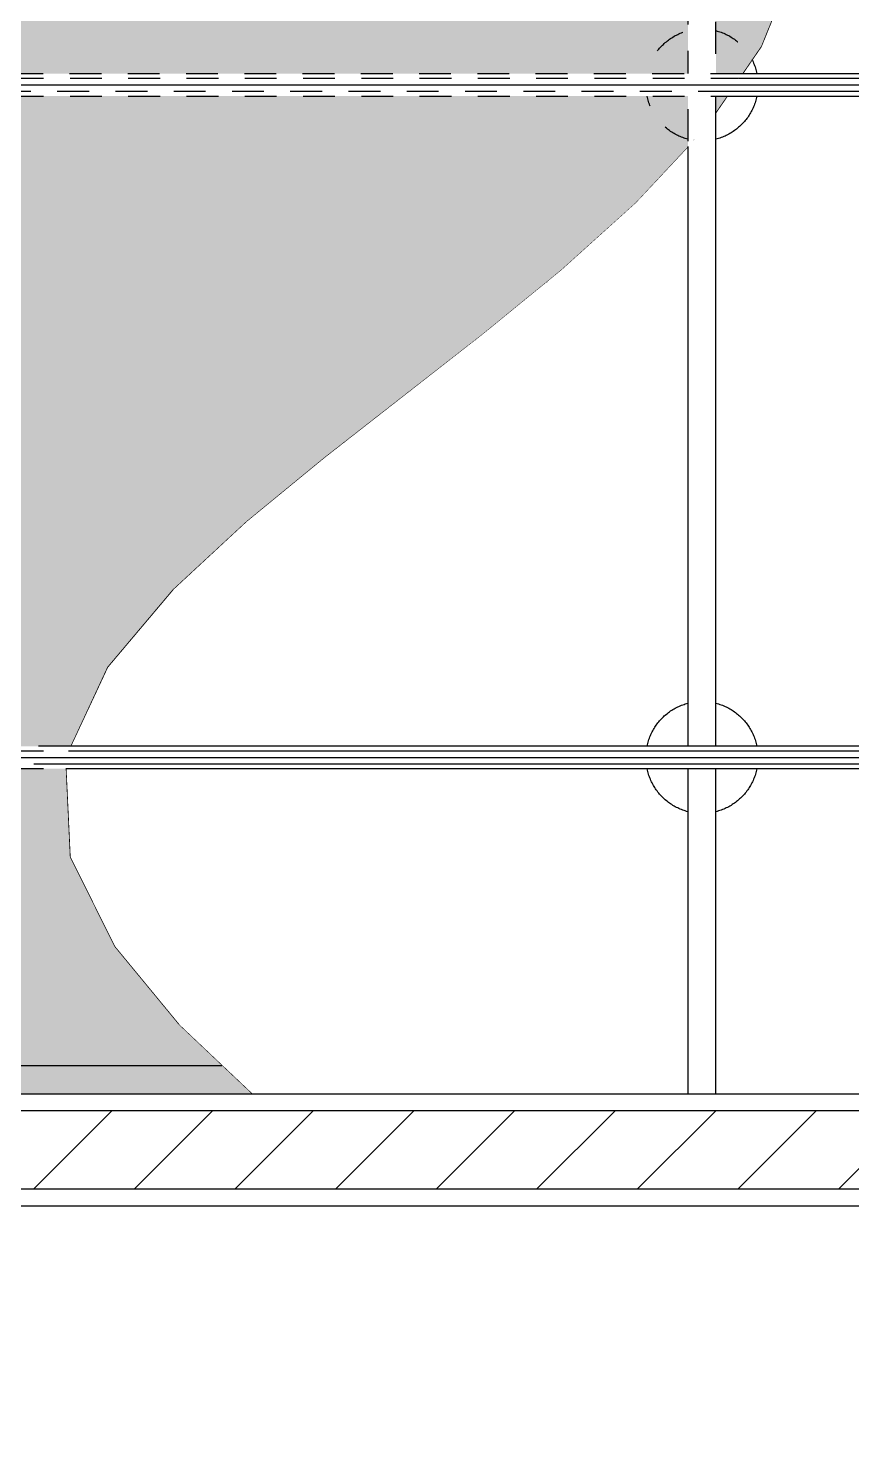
# Model space of a CAD drawing. Header units: millimetres. Extents: x 28487 to 58856, y 2691 to 22893.
# Drawn here: x 29673 to 30408, y 4850 to 6100 of the extents above; entities that cross this region are included whole.
import ezdxf
from ezdxf.xclip import XClip

# ---------------------------------------------------------------- set-up
doc = ezdxf.new("R2010")
doc.units = ezdxf.units.MM
doc.header["$XCLIPFRAME"] = 0
doc.linetypes.add('TA_HL_008.00000', pattern=[52, 28.4, -23.6])
for name, color, linetype in [('0-LOCK', 251, 'Continuous'), ('000 - H A T C H', 9, 'Continuous'), ('000_CLIP-IN_ACESSORIES_DEFPOINT_', 250, 'Continuous'), ('000_CLIP-IN_ACESSORIES_MAIN_COLOR_1', 3, 'Continuous'), ('000_CLIP-IN_ACESSORIES_SUB_COLOR_1', 1, 'Continuous'), ('000_CLIP-IN_ACESSORIES_WIPEOUT_', 250, 'Continuous'), ('000_CLIP-IN_PANEL_MAIN_COLOR_1', 3, 'Continuous'), ('000_CLIP-IN_PANEL_SUB_COLOR_2', 1, 'Continuous'), ('000_CLIP-IN_PANEL_WIPEOUT_', 250, 'Continuous'), ('000_CLIP-IN_SUBFAME_MAIN_COLOR_1', 3, 'Continuous'), ('000_CLIP-IN_SUBFAME_MAIN_COLOR_2', 2, 'Continuous'), ('000_CLIP-IN_SUBFAME_WIPEOUT_', 250, 'Continuous')]:
    doc.layers.add(name, color=color, linetype=linetype)

# ---------------------------------------------------------------- blocks, each defined once
blk = doc.blocks.new('C-2-PP00-AR-2350-01-B_20251110-161349_EX_PLAN_WALL')
h = blk.add_hatch()
h.set_pattern_fill('ANSI31', color=251, scale=20, style=0)
h.set_pattern_definition([(45, (344539.79, -412772.706), (-44.9012806, 44.9012806), [])])
h.paths.add_polyline_path([(14.9, -1900), (84.9, -1900), (84.9, -100), (14.9, -100)])
h.paths.add_polyline_path([(99.9, -1915), (99.9, -1985), (3099.9, -1985), (3099.9, -1915)])
h.paths.add_polyline_path([(3184.9, -100), (3114.9, -100), (3114.9, -1900), (3184.9, -1900)])
at = {"color": 2}
for p, q in [((99.9, -1900), (3099.9, -1900)), ((0, -2000), (3199.8, -2000))]:
    blk.add_line(p, q, dxfattribs=at)
at = {"color": 1}
for p, q in [((99.9, -1915), (3099.9, -1915)), ((99.9, -1985), (3099.9, -1985))]:
    blk.add_line(p, q, dxfattribs=at)
blk = doc.blocks.new('000 - FAMELINE_ALU.PF_CLIP-IN_600x600mm.+ACOUSTIC_BOTTOM_VIEW')
blk.add_wipeout([(-300, -300), (300, -300), (300, 300), (-300, 300)]).dxf.layer = '000_CLIP-IN_PANEL_WIPEOUT_'
at = {"layer": '000_CLIP-IN_ACESSORIES_SUB_COLOR_1'}
blk.add_lwpolyline([(-297, -297), (297, -297), (297, 297), (-297, 297)], close=True, dxfattribs=at)
at = {"layer": '000_CLIP-IN_PANEL_MAIN_COLOR_1'}
blk.add_lwpolyline([(-300, -300), (300, -300), (300, 300), (-300, 300)], close=True, dxfattribs=at)
at = {"layer": '000_CLIP-IN_PANEL_SUB_COLOR_2'}
for centre in [(-286, 286), (-279.5, 279.5), (-273, 286), (-266.5, 279.5), (-260, 286), (-253.5, 279.5), (-247, 286), (-240.5, 279.5), (-234, 286), (-227.5, 279.5), (-221, 286), (-214.5, 279.5), (-208, 286), (-201.5, 279.5), (-195, 286), (-188.5, 279.5), (-182, 286), (-175.5, 279.5), (-169, 286), (-162.5, 279.5), (-156, 286), (-149.5, 279.5), (-143, 286), (-136.5, 279.5), (-130, 286), (-123.5, 279.5), (-117, 286), (-110.5, 279.5), (-104, 286), (-97.5, 279.5), (-91, 286), (-84.5, 279.5), (-78, 286), (-71.5, 279.5), (-65, 286), (-58.5, 279.5), (-52, 286), (-45.5, 279.5), (-39, 286), (-32.5, 279.5), (-26, 286), (-19.5, 279.5), (-13, 286), (-6.5, 279.5), (0, 286), (6.5, 279.5), (13, 286), (19.5, 279.5), (26, 286), (32.5, 279.5), (39, 286), (45.5, 279.5), (52, 286), (58.5, 279.5), (65, 286), (71.5, 279.5), (78, 286), (84.5, 279.5), (91, 286), (97.5, 279.5), (104, 286), (110.5, 279.5), (117, 286), (123.5, 279.5), (130, 286), (136.5, 279.5), (143, 286), (149.5, 279.5), (156, 286), (162.5, 279.5), (169, 286), (175.5, 279.5), (182, 286), (188.5, 279.5), (195, 286), (201.5, 279.5), (208, 286), (214.5, 279.5), (221, 286), (227.5, 279.5), (234, 286), (240.5, 279.5), (247, 286), (253.5, 279.5), (260, 286), (266.5, 279.5), (273, 286), (279.5, 279.5), (286, 286), (-286, 273), (-279.5, 266.5), (-273, 273), (-266.5, 266.5), (-260, 273), (-253.5, 266.5), (-247, 273), (-240.5, 266.5), (-234, 273), (-227.5, 266.5), (-221, 273), (-214.5, 266.5), (-208, 273), (-201.5, 266.5), (-195, 273), (-188.5, 266.5), (-182, 273), (-175.5, 266.5), (-169, 273), (-162.5, 266.5), (-156, 273), (-149.5, 266.5), (-143, 273), (-136.5, 266.5), (-130, 273), (-123.5, 266.5), (-117, 273), (-110.5, 266.5), (-104, 273), (-97.5, 266.5), (-91, 273), (-84.5, 266.5), (-78, 273), (-71.5, 266.5), (-65, 273), (-58.5, 266.5), (-52, 273), (-45.5, 266.5), (-39, 273), (-32.5, 266.5), (-26, 273), (-19.5, 266.5), (-13, 273), (-6.5, 266.5), (0, 273), (6.5, 266.5), (13, 273), (19.5, 266.5), (26, 273), (32.5, 266.5), (39, 273), (45.5, 266.5), (52, 273), (58.5, 266.5), (65, 273), (71.5, 266.5), (78, 273), (84.5, 266.5), (91, 273), (97.5, 266.5), (104, 273), (110.5, 266.5), (117, 273), (123.5, 266.5), (130, 273), (136.5, 266.5), (143, 273), (149.5, 266.5), (156, 273), (162.5, 266.5), (169, 273), (175.5, 266.5), (182, 273), (188.5, 266.5), (195, 273), (201.5, 266.5), (208, 273), (214.5, 266.5), (221, 273), (227.5, 266.5), (234, 273), (240.5, 266.5), (247, 273), (253.5, 266.5), (260, 273), (266.5, 266.5), (273, 273), (279.5, 266.5), (286, 273), (-286, 260), (-279.5, 253.5), (-273, 260), (-266.5, 253.5), (-260, 260), (-253.5, 253.5), (-247, 260), (-240.5, 253.5), (-234, 260), (-227.5, 253.5), (-221, 260), (-214.5, 253.5), (-208, 260), (-201.5, 253.5), (-195, 260), (-188.5, 253.5), (-182, 260), (-175.5, 253.5), (-169, 260), (-162.5, 253.5), (-156, 260), (-149.5, 253.5), (-143, 260), (-136.5, 253.5), (-130, 260), (-123.5, 253.5), (-117, 260), (-110.5, 253.5), (-104, 260), (-97.5, 253.5), (-91, 260), (-84.5, 253.5), (-78, 260), (-71.5, 253.5), (-65, 260), (-58.5, 253.5), (-52, 260), (-45.5, 253.5), (-39, 260), (-32.5, 253.5), (-26, 260), (-19.5, 253.5), (-13, 260), (-6.5, 253.5), (0, 260), (6.5, 253.5), (13, 260), (19.5, 253.5), (26, 260), (32.5, 253.5), (39, 260), (45.5, 253.5), (52, 260), (58.5, 253.5), (65, 260), (71.5, 253.5), (78, 260), (84.5, 253.5), (91, 260), (97.5, 253.5), (104, 260), (110.5, 253.5), (117, 260), (123.5, 253.5), (130, 260), (136.5, 253.5), (143, 260), (149.5, 253.5), (156, 260), (162.5, 253.5), (169, 260), (175.5, 253.5), (182, 260), (188.5, 253.5), (195, 260), (201.5, 253.5), (208, 260), (214.5, 253.5), (221, 260), (227.5, 253.5), (234, 260), (240.5, 253.5), (247, 260), (253.5, 253.5), (260, 260), (266.5, 253.5), (273, 260), (279.5, 253.5), (286, 260), (-286, 247), (-279.5, 240.5), (-273, 247), (-266.5, 240.5), (-260, 247), (-253.5, 240.5), (-247, 247), (-240.5, 240.5), (-234, 247), (-227.5, 240.5), (-221, 247), (-214.5, 240.5), (-208, 247), (-201.5, 240.5), (-195, 247), (-188.5, 240.5), (-182, 247), (-175.5, 240.5), (-169, 247), (-162.5, 240.5), (-156, 247), (-149.5, 240.5), (-143, 247), (-136.5, 240.5), (-130, 247), (-123.5, 240.5), (-117, 247), (-110.5, 240.5), (-104, 247), (-97.5, 240.5), (-91, 247), (-84.5, 240.5), (-78, 247), (-71.5, 240.5), (-65, 247), (-58.5, 240.5), (-52, 247), (-45.5, 240.5), (-39, 247), (-32.5, 240.5), (-26, 247), (-19.5, 240.5), (-13, 247), (-6.5, 240.5), (0, 247), (6.5, 240.5), (13, 247), (19.5, 240.5), (26, 247), (32.5, 240.5), (39, 247), (45.5, 240.5), (52, 247), (58.5, 240.5), (65, 247), (71.5, 240.5), (78, 247), (84.5, 240.5), (91, 247), (97.5, 240.5), (104, 247), (110.5, 240.5), (117, 247), (123.5, 240.5), (130, 247), (136.5, 240.5), (143, 247), (149.5, 240.5), (156, 247), (162.5, 240.5), (169, 247), (175.5, 240.5), (182, 247), (188.5, 240.5), (195, 247), (201.5, 240.5), (208, 247), (214.5, 240.5), (221, 247), (227.5, 240.5), (234, 247), (240.5, 240.5), (247, 247), (253.5, 240.5), (260, 247), (266.5, 240.5), (273, 247), (279.5, 240.5), (286, 247), (-286, 234), (-279.5, 227.5), (-273, 234), (-266.5, 227.5), (-260, 234), (-253.5, 227.5), (-247, 234), (-240.5, 227.5), (-234, 234), (-227.5, 227.5), (-221, 234), (-214.5, 227.5), (-208, 234), (-201.5, 227.5), (-195, 234), (-188.5, 227.5), (-182, 234), (-175.5, 227.5), (-169, 234), (-162.5, 227.5), (-156, 234), (-149.5, 227.5), (-143, 234), (-136.5, 227.5), (-130, 234), (-123.5, 227.5), (-117, 234), (-110.5, 227.5), (-104, 234), (-97.5, 227.5), (-91, 234), (-84.5, 227.5), (-78, 234), (-71.5, 227.5), (-65, 234), (-58.5, 227.5), (-52, 234), (-45.5, 227.5), (-39, 234), (-32.5, 227.5), (-26, 234), (-19.5, 227.5), (-13, 234), (-6.5, 227.5), (0, 234), (6.5, 227.5), (13, 234), (19.5, 227.5), (26, 234), (32.5, 227.5), (39, 234), (45.5, 227.5), (52, 234), (58.5, 227.5), (65, 234), (71.5, 227.5), (78, 234), (84.5, 227.5), (91, 234), (97.5, 227.5), (104, 234), (110.5, 227.5), (117, 234), (123.5, 227.5), (130, 234), (136.5, 227.5), (143, 234), (149.5, 227.5), (156, 234), (162.5, 227.5), (169, 234), (175.5, 227.5), (182, 234), (188.5, 227.5), (195, 234), (201.5, 227.5), (208, 234), (214.5, 227.5), (221, 234), (227.5, 227.5), (234, 234), (240.5, 227.5), (247, 234), (253.5, 227.5), (260, 234), (266.5, 227.5), (273, 234), (-286, 221), (-279.5, 214.5), (-273, 221), (-266.5, 214.5), (-260, 221), (-253.5, 214.5), (-247, 221), (-240.5, 214.5), (-234, 221), (-227.5, 214.5), (-221, 221), (-214.5, 214.5), (-208, 221), (-201.5, 214.5), (-195, 221), (-188.5, 214.5), (-182, 221), (-175.5, 214.5), (-169, 221), (-162.5, 214.5), (-156, 221), (-149.5, 214.5), (-143, 221), (-136.5, 214.5), (-130, 221), (-123.5, 214.5), (-117, 221), (-110.5, 214.5), (-104, 221), (-97.5, 214.5), (-91, 221), (-84.5, 214.5), (-78, 221), (-71.5, 214.5), (-65, 221), (-58.5, 214.5), (-52, 221), (-45.5, 214.5), (-39, 221), (-32.5, 214.5), (-26, 221), (-19.5, 214.5), (-13, 221), (-6.5, 214.5), (0, 221), (6.5, 214.5), (13, 221), (19.5, 214.5), (26, 221), (32.5, 214.5), (39, 221), (45.5, 214.5), (52, 221), (58.5, 214.5), (65, 221), (71.5, 214.5), (78, 221), (84.5, 214.5), (91, 221), (97.5, 214.5), (104, 221), (110.5, 214.5), (117, 221), (123.5, 214.5), (130, 221), (136.5, 214.5), (143, 221), (149.5, 214.5), (156, 221), (162.5, 214.5), (169, 221), (175.5, 214.5), (182, 221), (188.5, 214.5), (195, 221), (201.5, 214.5), (208, 221), (214.5, 214.5), (221, 221), (227.5, 214.5), (234, 221), (240.5, 214.5), (247, 221), (253.5, 214.5), (260, 221), (-286, 208), (-279.5, 201.5), (-273, 208), (-266.5, 201.5), (-260, 208), (-253.5, 201.5), (-247, 208), (-240.5, 201.5), (-234, 208), (-227.5, 201.5), (-221, 208), (-214.5, 201.5), (-208, 208), (-201.5, 201.5), (-195, 208), (-188.5, 201.5), (-182, 208), (-175.5, 201.5), (-169, 208), (-162.5, 201.5), (-156, 208), (-149.5, 201.5), (-143, 208), (-136.5, 201.5), (-130, 208), (-123.5, 201.5), (-117, 208), (-110.5, 201.5), (-104, 208), (-97.5, 201.5), (-91, 208), (-84.5, 201.5), (-78, 208), (-71.5, 201.5), (-65, 208), (-58.5, 201.5), (-52, 208), (-45.5, 201.5), (-39, 208), (-32.5, 201.5), (-26, 208), (-19.5, 201.5), (-13, 208), (-6.5, 201.5), (0, 208), (6.5, 201.5), (13, 208), (19.5, 201.5), (26, 208), (32.5, 201.5), (39, 208), (45.5, 201.5), (52, 208), (58.5, 201.5), (65, 208), (71.5, 201.5), (78, 208), (84.5, 201.5), (91, 208), (97.5, 201.5), (104, 208), (110.5, 201.5), (117, 208), (123.5, 201.5), (130, 208), (136.5, 201.5), (143, 208), (149.5, 201.5), (156, 208), (162.5, 201.5), (169, 208), (175.5, 201.5), (182, 208), (188.5, 201.5), (195, 208), (201.5, 201.5), (208, 208), (214.5, 201.5), (221, 208), (227.5, 201.5), (234, 208), (240.5, 201.5), (247, 208), (-286, 195), (-279.5, 188.5), (-273, 195), (-266.5, 188.5), (-260, 195), (-253.5, 188.5), (-247, 195), (-240.5, 188.5), (-234, 195), (-227.5, 188.5), (-221, 195), (-214.5, 188.5), (-208, 195), (-201.5, 188.5), (-195, 195), (-188.5, 188.5), (-182, 195), (-175.5, 188.5), (-169, 195), (-162.5, 188.5), (-156, 195), (-149.5, 188.5), (-143, 195), (-136.5, 188.5), (-130, 195), (-123.5, 188.5), (-117, 195), (-110.5, 188.5), (-104, 195), (-97.5, 188.5), (-91, 195), (-84.5, 188.5), (-78, 195), (-71.5, 188.5), (-65, 195), (-58.5, 188.5), (-52, 195), (-45.5, 188.5), (-39, 195), (-32.5, 188.5), (-26, 195), (-19.5, 188.5), (-13, 195), (-6.5, 188.5), (0, 195), (6.5, 188.5), (13, 195), (19.5, 188.5), (26, 195), (32.5, 188.5), (39, 195), (45.5, 188.5), (52, 195), (58.5, 188.5), (65, 195), (71.5, 188.5), (78, 195), (84.5, 188.5), (91, 195), (97.5, 188.5), (104, 195), (110.5, 188.5), (117, 195), (123.5, 188.5), (130, 195), (136.5, 188.5), (143, 195), (149.5, 188.5), (156, 195), (162.5, 188.5), (169, 195), (175.5, 188.5), (182, 195), (188.5, 188.5), (195, 195), (201.5, 188.5), (208, 195), (214.5, 188.5), (221, 195), (227.5, 188.5), (234, 195), (-286, 182), (-279.5, 175.5), (-273, 182), (-266.5, 175.5), (-260, 182), (-253.5, 175.5), (-247, 182), (-240.5, 175.5), (-234, 182), (-227.5, 175.5), (-221, 182), (-214.5, 175.5), (-208, 182), (-201.5, 175.5), (-195, 182), (-188.5, 175.5), (-182, 182), (-175.5, 175.5), (-169, 182), (-162.5, 175.5), (-156, 182), (-149.5, 175.5), (-143, 182), (-136.5, 175.5), (-130, 182), (-123.5, 175.5), (-117, 182), (-110.5, 175.5), (-104, 182), (-97.5, 175.5), (-91, 182), (-84.5, 175.5), (-78, 182), (-71.5, 175.5), (-65, 182), (-58.5, 175.5), (-52, 182), (-45.5, 175.5), (-39, 182), (-32.5, 175.5), (-26, 182), (-19.5, 175.5), (-13, 182), (-6.5, 175.5), (0, 182), (6.5, 175.5), (13, 182), (19.5, 175.5), (26, 182), (32.5, 175.5), (39, 182), (45.5, 175.5), (52, 182), (58.5, 175.5), (65, 182), (71.5, 175.5), (78, 182), (84.5, 175.5), (91, 182), (97.5, 175.5), (104, 182), (110.5, 175.5), (117, 182), (123.5, 175.5), (130, 182), (136.5, 175.5), (143, 182), (149.5, 175.5), (156, 182), (162.5, 175.5), (169, 182), (175.5, 175.5), (182, 182), (188.5, 175.5), (195, 182), (201.5, 175.5), (208, 182), (214.5, 175.5), (221, 182), (-286, 169), (-279.5, 162.5), (-273, 169), (-266.5, 162.5), (-260, 169), (-253.5, 162.5), (-247, 169), (-240.5, 162.5), (-234, 169), (-227.5, 162.5), (-221, 169), (-214.5, 162.5), (-208, 169), (-201.5, 162.5), (-195, 169), (-188.5, 162.5), (-182, 169), (-175.5, 162.5), (-169, 169), (-162.5, 162.5), (-156, 169), (-149.5, 162.5), (-143, 169), (-136.5, 162.5), (-130, 169), (-123.5, 162.5), (-117, 169), (-110.5, 162.5), (-104, 169), (-97.5, 162.5), (-91, 169), (-84.5, 162.5), (-78, 169), (-71.5, 162.5), (-65, 169), (-58.5, 162.5), (-52, 169), (-45.5, 162.5), (-39, 169), (-32.5, 162.5), (-26, 169), (-19.5, 162.5), (-13, 169), (-6.5, 162.5), (0, 169), (6.5, 162.5), (13, 169), (19.5, 162.5), (26, 169), (32.5, 162.5), (39, 169), (45.5, 162.5), (52, 169), (58.5, 162.5), (65, 169), (71.5, 162.5), (78, 169), (84.5, 162.5), (91, 169), (97.5, 162.5), (104, 169), (110.5, 162.5), (117, 169), (123.5, 162.5), (130, 169), (136.5, 162.5), (143, 169), (149.5, 162.5), (156, 169), (162.5, 162.5), (169, 169), (175.5, 162.5), (182, 169), (188.5, 162.5), (195, 169), (201.5, 162.5), (208, 169), (-286, 156), (-279.5, 149.5), (-273, 156), (-266.5, 149.5), (-260, 156), (-253.5, 149.5), (-247, 156), (-240.5, 149.5), (-234, 156), (-227.5, 149.5), (-221, 156), (-214.5, 149.5), (-208, 156), (-201.5, 149.5), (-195, 156), (-188.5, 149.5), (-182, 156), (-175.5, 149.5), (-169, 156), (-162.5, 149.5), (-156, 156), (-149.5, 149.5), (-143, 156), (-136.5, 149.5), (-130, 156), (-123.5, 149.5), (-117, 156), (-110.5, 149.5), (-104, 156), (-97.5, 149.5), (-91, 156), (-84.5, 149.5), (-78, 156), (-71.5, 149.5), (-65, 156), (-58.5, 149.5), (-52, 156), (-45.5, 149.5), (-39, 156), (-32.5, 149.5), (-26, 156), (-19.5, 149.5), (-13, 156), (-6.5, 149.5), (0, 156), (6.5, 149.5), (13, 156), (19.5, 149.5), (26, 156), (32.5, 149.5), (39, 156), (45.5, 149.5), (52, 156), (58.5, 149.5), (65, 156), (71.5, 149.5), (78, 156), (84.5, 149.5), (91, 156), (97.5, 149.5), (104, 156), (110.5, 149.5), (117, 156), (123.5, 149.5), (130, 156), (136.5, 149.5), (143, 156), (149.5, 149.5), (156, 156), (162.5, 149.5), (169, 156), (175.5, 149.5), (182, 156), (188.5, 149.5), (195, 156), (-286, 143), (-279.5, 136.5), (-273, 143), (-266.5, 136.5), (-260, 143), (-253.5, 136.5), (-247, 143), (-240.5, 136.5), (-234, 143), (-227.5, 136.5), (-221, 143), (-214.5, 136.5), (-208, 143), (-201.5, 136.5), (-195, 143), (-188.5, 136.5), (-182, 143), (-175.5, 136.5), (-169, 143), (-162.5, 136.5), (-156, 143), (-149.5, 136.5), (-143, 143), (-136.5, 136.5), (-130, 143), (-123.5, 136.5), (-117, 143), (-110.5, 136.5), (-104, 143), (-97.5, 136.5), (-91, 143), (-84.5, 136.5), (-78, 143), (-71.5, 136.5), (-65, 143), (-58.5, 136.5), (-52, 143), (-45.5, 136.5), (-39, 143), (-32.5, 136.5), (-26, 143), (-19.5, 136.5), (-13, 143), (-6.5, 136.5), (0, 143), (6.5, 136.5), (13, 143), (19.5, 136.5), (26, 143), (32.5, 136.5), (39, 143), (45.5, 136.5), (52, 143), (58.5, 136.5), (65, 143), (71.5, 136.5), (78, 143), (84.5, 136.5), (91, 143), (97.5, 136.5), (104, 143), (110.5, 136.5), (117, 143), (123.5, 136.5), (130, 143), (136.5, 136.5), (143, 143), (149.5, 136.5), (156, 143), (162.5, 136.5), (169, 143), (175.5, 136.5), (182, 143), (-286, 130), (-273, 130), (-260, 130), (-247, 130), (-234, 130), (-221, 130), (-208, 130), (-195, 130), (-182, 130), (-169, 130), (-156, 130), (-143, 130), (-130, 130), (-117, 130), (-104, 130), (-91, 130), (-78, 130), (-65, 130), (-52, 130), (-39, 130), (-26, 130), (-13, 130), (0, 130), (13, 130), (26, 130), (39, 130), (52, 130), (65, 130), (78, 130), (91, 130), (104, 130), (117, 130), (130, 130), (143, 130), (156, 130), (169, 130), (-286, 117), (-279.5, 123.5), (-273, 117), (-266.5, 123.5), (-260, 117), (-253.5, 123.5), (-247, 117), (-240.5, 123.5), (-234, 117), (-227.5, 123.5), (-221, 117), (-214.5, 123.5), (-208, 117), (-201.5, 123.5), (-195, 117), (-188.5, 123.5), (-182, 117), (-175.5, 123.5), (-169, 117), (-162.5, 123.5), (-156, 117), (-149.5, 123.5), (-143, 117), (-136.5, 123.5), (-130, 117), (-123.5, 123.5), (-117, 117), (-110.5, 123.5), (-104, 117), (-97.5, 123.5), (-91, 117), (-84.5, 123.5), (-78, 117), (-71.5, 123.5), (-65, 117), (-58.5, 123.5), (-52, 117), (-45.5, 123.5), (-39, 117), (-32.5, 123.5), (-26, 117), (-19.5, 123.5), (-13, 117), (-6.5, 123.5), (0, 117), (6.5, 123.5), (13, 117), (19.5, 123.5), (26, 117), (32.5, 123.5), (39, 117), (45.5, 123.5), (52, 117), (58.5, 123.5), (65, 117), (71.5, 123.5), (78, 117), (84.5, 123.5), (91, 117), (97.5, 123.5), (104, 117), (110.5, 123.5), (117, 117), (123.5, 123.5), (130, 117), (136.5, 123.5), (143, 117), (149.5, 123.5), (162.5, 123.5), (-286, 104), (-279.5, 110.5), (-273, 104), (-266.5, 110.5), (-260, 104), (-253.5, 110.5), (-247, 104), (-240.5, 110.5), (-234, 104), (-227.5, 110.5), (-221, 104), (-214.5, 110.5), (-208, 104), (-201.5, 110.5), (-195, 104), (-188.5, 110.5), (-182, 104), (-175.5, 110.5), (-169, 104), (-162.5, 110.5), (-156, 104), (-149.5, 110.5), (-143, 104), (-136.5, 110.5), (-130, 104), (-123.5, 110.5), (-117, 104), (-110.5, 110.5), (-104, 104), (-97.5, 110.5), (-91, 104), (-84.5, 110.5), (-78, 104), (-71.5, 110.5), (-65, 104), (-58.5, 110.5), (-52, 104), (-45.5, 110.5), (-39, 104), (-32.5, 110.5), (-26, 104), (-19.5, 110.5), (-13, 104), (-6.5, 110.5), (0, 104), (6.5, 110.5), (13, 104), (19.5, 110.5), (26, 104), (32.5, 110.5), (39, 104), (45.5, 110.5), (52, 104), (58.5, 110.5), (65, 104), (71.5, 110.5), (78, 104), (84.5, 110.5), (91, 104), (97.5, 110.5), (104, 104), (110.5, 110.5), (117, 104), (123.5, 110.5), (130, 104), (136.5, 110.5), (-286, 91), (-279.5, 97.5), (-273, 91), (-266.5, 97.5), (-260, 91), (-253.5, 97.5), (-247, 91), (-240.5, 97.5), (-234, 91), (-227.5, 97.5), (-221, 91), (-214.5, 97.5), (-208, 91), (-201.5, 97.5), (-195, 91), (-188.5, 97.5), (-182, 91), (-175.5, 97.5), (-169, 91), (-162.5, 97.5), (-156, 91), (-149.5, 97.5), (-143, 91), (-136.5, 97.5), (-130, 91), (-123.5, 97.5), (-117, 91), (-110.5, 97.5), (-104, 91), (-97.5, 97.5), (-91, 91), (-84.5, 97.5), (-78, 91), (-71.5, 97.5), (-65, 91), (-58.5, 97.5), (-52, 91), (-45.5, 97.5), (-39, 91), (-32.5, 97.5), (-26, 91), (-19.5, 97.5), (-13, 91), (-6.5, 97.5), (0, 91), (6.5, 97.5), (13, 91), (19.5, 97.5), (26, 91), (32.5, 97.5), (39, 91), (45.5, 97.5), (52, 91), (58.5, 97.5), (65, 91), (71.5, 97.5), (78, 91), (84.5, 97.5), (91, 91), (97.5, 97.5), (104, 91), (110.5, 97.5), (117, 91), (123.5, 97.5), (-286, 78), (-279.5, 84.5), (-273, 78), (-266.5, 84.5), (-260, 78), (-253.5, 84.5), (-247, 78), (-240.5, 84.5), (-234, 78), (-227.5, 84.5), (-221, 78), (-214.5, 84.5), (-208, 78), (-201.5, 84.5), (-195, 78), (-188.5, 84.5), (-182, 78), (-175.5, 84.5), (-169, 78), (-162.5, 84.5), (-156, 78), (-149.5, 84.5), (-143, 78), (-136.5, 84.5), (-130, 78), (-123.5, 84.5), (-117, 78), (-110.5, 84.5), (-104, 78), (-97.5, 84.5), (-91, 78), (-84.5, 84.5), (-78, 78), (-71.5, 84.5), (-65, 78), (-58.5, 84.5), (-52, 78), (-45.5, 84.5), (-39, 78), (-32.5, 84.5), (-26, 78), (-19.5, 84.5), (-13, 78), (-6.5, 84.5), (0, 78), (6.5, 84.5), (13, 78), (19.5, 84.5), (26, 78), (32.5, 84.5), (39, 78), (45.5, 84.5), (52, 78), (58.5, 84.5), (65, 78), (71.5, 84.5), (78, 78), (84.5, 84.5), (91, 78), (97.5, 84.5), (104, 78), (110.5, 84.5), (-286, 65), (-279.5, 71.5), (-273, 65), (-266.5, 71.5), (-260, 65), (-253.5, 71.5), (-247, 65), (-240.5, 71.5), (-234, 65), (-227.5, 71.5), (-221, 65), (-214.5, 71.5), (-208, 65), (-201.5, 71.5), (-195, 65), (-188.5, 71.5), (-182, 65), (-175.5, 71.5), (-169, 65), (-162.5, 71.5), (-156, 65), (-149.5, 71.5), (-143, 65), (-136.5, 71.5), (-130, 65), (-123.5, 71.5), (-117, 65), (-110.5, 71.5), (-104, 65), (-97.5, 71.5), (-91, 65), (-84.5, 71.5), (-78, 65), (-71.5, 71.5), (-65, 65), (-58.5, 71.5), (-52, 65), (-45.5, 71.5), (-39, 65), (-32.5, 71.5), (-26, 65), (-19.5, 71.5), (-13, 65), (-6.5, 71.5), (0, 65), (6.5, 71.5), (13, 65), (19.5, 71.5), (26, 65), (32.5, 71.5), (39, 65), (45.5, 71.5), (52, 65), (58.5, 71.5), (65, 65), (71.5, 71.5), (78, 65), (84.5, 71.5), (91, 65), (97.5, 71.5), (-286, 52), (-279.5, 58.5), (-273, 52), (-266.5, 58.5), (-260, 52), (-253.5, 58.5), (-247, 52), (-240.5, 58.5), (-234, 52), (-227.5, 58.5), (-221, 52), (-214.5, 58.5), (-208, 52), (-201.5, 58.5), (-195, 52), (-188.5, 58.5), (-182, 52), (-175.5, 58.5), (-169, 52), (-162.5, 58.5), (-156, 52), (-149.5, 58.5), (-143, 52), (-136.5, 58.5), (-130, 52), (-123.5, 58.5), (-117, 52), (-110.5, 58.5), (-104, 52), (-97.5, 58.5), (-91, 52), (-84.5, 58.5), (-78, 52), (-71.5, 58.5), (-65, 52), (-58.5, 58.5), (-52, 52), (-45.5, 58.5), (-39, 52), (-32.5, 58.5), (-26, 52), (-19.5, 58.5), (-13, 52), (-6.5, 58.5), (0, 52), (6.5, 58.5), (13, 52), (19.5, 58.5), (26, 52), (32.5, 58.5), (39, 52), (45.5, 58.5), (52, 52), (58.5, 58.5), (65, 52), (71.5, 58.5), (-286, 39), (-279.5, 45.5), (-273, 39), (-266.5, 45.5), (-260, 39), (-253.5, 45.5), (-247, 39), (-240.5, 45.5), (-234, 39), (-227.5, 45.5), (-221, 39), (-214.5, 45.5), (-208, 39), (-201.5, 45.5), (-195, 39), (-188.5, 45.5), (-182, 39), (-175.5, 45.5), (-169, 39), (-162.5, 45.5), (-156, 39), (-149.5, 45.5), (-143, 39), (-136.5, 45.5), (-130, 39), (-123.5, 45.5), (-117, 39), (-110.5, 45.5), (-104, 39), (-97.5, 45.5), (-91, 39), (-84.5, 45.5), (-78, 39), (-71.5, 45.5), (-65, 39), (-58.5, 45.5), (-52, 39), (-45.5, 45.5), (-39, 39), (-32.5, 45.5), (-26, 39), (-19.5, 45.5), (-13, 39), (-6.5, 45.5), (0, 39), (6.5, 45.5), (13, 39), (19.5, 45.5), (26, 39), (32.5, 45.5), (39, 39), (45.5, 45.5), (52, 39), (58.5, 45.5), (-286, 26), (-279.5, 32.5), (-273, 26), (-266.5, 32.5), (-260, 26), (-253.5, 32.5), (-247, 26), (-240.5, 32.5), (-234, 26), (-227.5, 32.5), (-221, 26), (-214.5, 32.5), (-208, 26), (-201.5, 32.5), (-195, 26), (-188.5, 32.5), (-182, 26), (-175.5, 32.5), (-169, 26), (-162.5, 32.5), (-156, 26), (-149.5, 32.5), (-143, 26), (-136.5, 32.5), (-130, 26), (-123.5, 32.5), (-117, 26), (-110.5, 32.5), (-104, 26), (-97.5, 32.5), (-91, 26), (-84.5, 32.5), (-78, 26), (-71.5, 32.5), (-65, 26), (-58.5, 32.5), (-52, 26), (-45.5, 32.5), (-39, 26), (-32.5, 32.5), (-26, 26), (-19.5, 32.5), (-13, 26), (-6.5, 32.5), (0, 26), (6.5, 32.5), (13, 26), (19.5, 32.5), (26, 26), (32.5, 32.5), (39, 26), (45.5, 32.5), (-286, 13), (-279.5, 19.5), (-273, 13), (-266.5, 19.5), (-260, 13), (-253.5, 19.5), (-247, 13), (-240.5, 19.5), (-234, 13), (-227.5, 19.5), (-221, 13), (-214.5, 19.5), (-208, 13), (-201.5, 19.5), (-195, 13), (-188.5, 19.5), (-182, 13), (-175.5, 19.5), (-169, 13), (-162.5, 19.5), (-156, 13), (-149.5, 19.5), (-143, 13), (-136.5, 19.5), (-130, 13), (-123.5, 19.5), (-117, 13), (-110.5, 19.5), (-104, 13), (-97.5, 19.5), (-91, 13), (-84.5, 19.5), (-78, 13), (-71.5, 19.5), (-65, 13), (-58.5, 19.5), (-52, 13), (-45.5, 19.5), (-39, 13), (-32.5, 19.5), (-26, 13), (-19.5, 19.5), (-13, 13), (-6.5, 19.5), (0, 13), (6.5, 19.5), (13, 13), (19.5, 19.5), (32.5, 19.5), (-286, 0), (-279.5, 6.5), (-273, 0), (-266.5, 6.5), (-260, 0), (-253.5, 6.5), (-247, 0), (-240.5, 6.5), (-234, 0), (-227.5, 6.5), (-221, 0), (-214.5, 6.5), (-208, 0), (-201.5, 6.5), (-195, 0), (-188.5, 6.5), (-182, 0), (-175.5, 6.5), (-169, 0), (-162.5, 6.5), (-156, 0), (-149.5, 6.5), (-143, 0), (-136.5, 6.5), (-130, 0), (-123.5, 6.5), (-117, 0), (-110.5, 6.5), (-104, 0), (-97.5, 6.5), (-91, 0), (-84.5, 6.5), (-78, 0), (-71.5, 6.5), (-65, 0), (-58.5, 6.5), (-52, 0), (-45.5, 6.5), (-39, 0), (-32.5, 6.5), (-26, 0), (-19.5, 6.5), (-13, 0), (-6.5, 6.5), (0, 0), (6.5, 6.5), (-286, -13), (-279.5, -6.5), (-273, -13), (-266.5, -6.5), (-260, -13), (-253.5, -6.5), (-247, -13), (-240.5, -6.5), (-234, -13), (-227.5, -6.5), (-221, -13), (-214.5, -6.5), (-208, -13), (-201.5, -6.5), (-195, -13), (-188.5, -6.5), (-182, -13), (-175.5, -6.5), (-169, -13), (-162.5, -6.5), (-156, -13), (-149.5, -6.5), (-143, -13), (-136.5, -6.5), (-130, -13), (-123.5, -6.5), (-117, -13), (-110.5, -6.5), (-104, -13), (-97.5, -6.5), (-91, -13), (-84.5, -6.5), (-78, -13), (-71.5, -6.5), (-65, -13), (-58.5, -6.5), (-52, -13), (-45.5, -6.5), (-39, -13), (-32.5, -6.5), (-26, -13), (-19.5, -6.5), (-13, -13), (-6.5, -6.5), (-286, -26), (-279.5, -19.5), (-273, -26), (-266.5, -19.5), (-260, -26), (-253.5, -19.5), (-247, -26), (-240.5, -19.5), (-234, -26), (-227.5, -19.5), (-221, -26), (-214.5, -19.5), (-208, -26), (-201.5, -19.5), (-195, -26), (-188.5, -19.5), (-182, -26), (-175.5, -19.5), (-169, -26), (-162.5, -19.5), (-156, -26), (-149.5, -19.5), (-143, -26), (-136.5, -19.5), (-130, -26), (-123.5, -19.5), (-117, -26), (-110.5, -19.5), (-104, -26), (-97.5, -19.5), (-91, -26), (-84.5, -19.5), (-78, -26), (-71.5, -19.5), (-65, -26), (-58.5, -19.5), (-52, -26), (-45.5, -19.5), (-39, -26), (-32.5, -19.5), (-26, -26), (-19.5, -19.5), (-286, -39), (-279.5, -32.5), (-273, -39), (-266.5, -32.5), (-260, -39), (-253.5, -32.5), (-247, -39), (-240.5, -32.5), (-234, -39), (-227.5, -32.5), (-221, -39), (-214.5, -32.5), (-208, -39), (-201.5, -32.5), (-195, -39), (-188.5, -32.5), (-182, -39), (-175.5, -32.5), (-169, -39), (-162.5, -32.5), (-156, -39), (-149.5, -32.5), (-143, -39), (-136.5, -32.5), (-130, -39), (-123.5, -32.5), (-117, -39), (-110.5, -32.5), (-104, -39), (-97.5, -32.5), (-91, -39), (-84.5, -32.5), (-78, -39), (-71.5, -32.5), (-65, -39), (-58.5, -32.5), (-52, -39), (-45.5, -32.5), (-279.5, -45.5), (-266.5, -45.5), (-253.5, -45.5), (-240.5, -45.5), (-227.5, -45.5), (-214.5, -45.5), (-201.5, -45.5), (-188.5, -45.5), (-175.5, -45.5), (-162.5, -45.5), (-149.5, -45.5), (-136.5, -45.5), (-123.5, -45.5), (-110.5, -45.5), (-97.5, -45.5), (-84.5, -45.5), (-71.5, -45.5), (-58.5, -45.5), (-286, -52), (-279.5, -58.5), (-273, -52), (-266.5, -58.5), (-260, -52), (-253.5, -58.5), (-247, -52), (-240.5, -58.5), (-234, -52), (-227.5, -58.5), (-221, -52), (-214.5, -58.5), (-208, -52), (-201.5, -58.5), (-195, -52), (-188.5, -58.5), (-182, -52), (-175.5, -58.5), (-169, -52), (-162.5, -58.5), (-156, -52), (-149.5, -58.5), (-143, -52), (-136.5, -58.5), (-130, -52), (-123.5, -58.5), (-117, -52), (-110.5, -58.5), (-104, -52), (-97.5, -58.5), (-91, -52), (-84.5, -58.5), (-78, -52), (-71.5, -58.5), (-65, -52), (-286, -65), (-279.5, -71.5), (-273, -65), (-266.5, -71.5), (-260, -65), (-253.5, -71.5), (-247, -65), (-240.5, -71.5), (-234, -65), (-227.5, -71.5), (-221, -65), (-214.5, -71.5), (-208, -65), (-201.5, -71.5), (-195, -65), (-188.5, -71.5), (-182, -65), (-175.5, -71.5), (-169, -65), (-162.5, -71.5), (-156, -65), (-149.5, -71.5), (-143, -65), (-136.5, -71.5), (-130, -65), (-123.5, -71.5), (-117, -65), (-110.5, -71.5), (-104, -65), (-97.5, -71.5), (-91, -65), (-84.5, -71.5), (-78, -65), (-286, -78), (-279.5, -84.5), (-273, -78), (-266.5, -84.5), (-260, -78), (-253.5, -84.5), (-247, -78), (-240.5, -84.5), (-234, -78), (-227.5, -84.5), (-221, -78), (-214.5, -84.5), (-208, -78), (-201.5, -84.5), (-195, -78), (-188.5, -84.5), (-182, -78), (-175.5, -84.5), (-169, -78), (-162.5, -84.5), (-156, -78), (-149.5, -84.5), (-143, -78), (-136.5, -84.5), (-130, -78), (-123.5, -84.5), (-117, -78), (-110.5, -84.5), (-104, -78), (-97.5, -84.5), (-91, -78), (-286, -91), (-279.5, -97.5), (-273, -91), (-266.5, -97.5), (-260, -91), (-253.5, -97.5), (-247, -91), (-240.5, -97.5), (-234, -91), (-227.5, -97.5), (-221, -91), (-214.5, -97.5), (-208, -91), (-201.5, -97.5), (-195, -91), (-188.5, -97.5), (-182, -91), (-175.5, -97.5), (-169, -91), (-162.5, -97.5), (-156, -91), (-149.5, -97.5), (-143, -91), (-136.5, -97.5), (-130, -91), (-123.5, -97.5), (-117, -91), (-286, -104), (-279.5, -110.5), (-273, -104), (-266.5, -110.5), (-260, -104), (-253.5, -110.5), (-247, -104), (-240.5, -110.5), (-234, -104), (-227.5, -110.5), (-221, -104), (-214.5, -110.5), (-208, -104), (-201.5, -110.5), (-195, -104), (-188.5, -110.5), (-182, -104), (-175.5, -110.5), (-169, -104), (-162.5, -110.5), (-156, -104), (-149.5, -110.5), (-143, -104), (-136.5, -110.5), (-130, -104), (-286, -117), (-279.5, -123.5), (-273, -117), (-266.5, -123.5), (-260, -117), (-253.5, -123.5), (-247, -117), (-240.5, -123.5), (-234, -117), (-227.5, -123.5), (-221, -117), (-214.5, -123.5), (-208, -117), (-201.5, -123.5), (-195, -117), (-188.5, -123.5), (-182, -117), (-175.5, -123.5), (-169, -117), (-162.5, -123.5), (-156, -117), (-149.5, -123.5), (-143, -117), (-286, -130), (-279.5, -136.5), (-273, -130), (-266.5, -136.5), (-260, -130), (-253.5, -136.5), (-247, -130), (-240.5, -136.5), (-234, -130), (-227.5, -136.5), (-221, -130), (-214.5, -136.5), (-208, -130), (-201.5, -136.5), (-195, -130), (-188.5, -136.5), (-182, -130), (-175.5, -136.5), (-169, -130), (-162.5, -136.5), (-156, -130), (-286, -143), (-279.5, -149.5), (-273, -143), (-266.5, -149.5), (-260, -143), (-253.5, -149.5), (-247, -143), (-240.5, -149.5), (-234, -143), (-227.5, -149.5), (-221, -143), (-214.5, -149.5), (-208, -143), (-201.5, -149.5), (-195, -143), (-188.5, -149.5), (-182, -143), (-175.5, -149.5), (-169, -143), (-286, -156), (-279.5, -162.5), (-273, -156), (-266.5, -162.5), (-260, -156), (-253.5, -162.5), (-247, -156), (-240.5, -162.5), (-234, -156), (-227.5, -162.5), (-221, -156), (-214.5, -162.5), (-208, -156), (-201.5, -162.5), (-195, -156), (-188.5, -162.5), (-182, -156), (-286, -169), (-279.5, -175.5), (-273, -169), (-266.5, -175.5), (-260, -169), (-253.5, -175.5), (-247, -169), (-240.5, -175.5), (-234, -169), (-227.5, -175.5), (-221, -169), (-214.5, -175.5), (-208, -169), (-201.5, -175.5), (-195, -169), (-286, -182), (-279.5, -188.5), (-273, -182), (-266.5, -188.5), (-260, -182), (-253.5, -188.5), (-247, -182), (-240.5, -188.5), (-234, -182), (-227.5, -188.5), (-221, -182), (-214.5, -188.5), (-208, -182), (-286, -195), (-279.5, -201.5), (-273, -195), (-266.5, -201.5), (-260, -195), (-253.5, -201.5), (-247, -195), (-240.5, -201.5), (-234, -195), (-227.5, -201.5), (-221, -195), (-214.5, -201.5), (-208, -195), (-286, -208), (-273, -208), (-260, -208), (-247, -208), (-234, -208), (-221, -208), (-286, -221), (-279.5, -214.5), (-273, -221), (-266.5, -214.5), (-260, -221), (-253.5, -214.5), (-247, -221), (-240.5, -214.5), (-234, -221), (-227.5, -214.5), (-286, -234), (-279.5, -227.5), (-273, -234), (-266.5, -227.5), (-260, -234), (-253.5, -227.5), (-247, -234), (-240.5, -227.5), (-286, -247), (-279.5, -240.5), (-273, -247), (-266.5, -240.5), (-260, -247), (-253.5, -240.5), (-247, -247), (-240.5, -240.5), (-286, -260), (-279.5, -253.5), (-273, -260), (-266.5, -253.5), (-260, -260), (-253.5, -253.5), (-247, -260), (-240.5, -253.5), (-234, -260), (-227.5, -253.5), (-221, -260), (-214.5, -253.5), (-208, -260), (-201.5, -253.5), (-195, -260), (-188.5, -253.5), (-182, -260), (-175.5, -253.5), (-169, -260), (-162.5, -253.5), (-156, -260), (-149.5, -253.5), (-143, -260), (-136.5, -253.5), (-130, -260), (-123.5, -253.5), (-117, -260), (-110.5, -253.5), (-104, -260), (-97.5, -253.5), (-91, -260), (-84.5, -253.5), (-78, -260), (-71.5, -253.5), (-65, -260), (-58.5, -253.5), (-52, -260), (-45.5, -253.5), (-39, -260), (-32.5, -253.5), (-26, -260), (-19.5, -253.5), (-13, -260), (-6.5, -253.5), (0, -260), (6.5, -253.5), (13, -260), (19.5, -253.5), (26, -260), (32.5, -253.5), (39, -260), (45.5, -253.5), (52, -260), (58.5, -253.5), (65, -260), (71.5, -253.5), (78, -260), (84.5, -253.5), (91, -260), (97.5, -253.5), (104, -260), (110.5, -253.5), (117, -260), (123.5, -253.5), (130, -260), (136.5, -253.5), (143, -260), (149.5, -253.5), (156, -260), (162.5, -253.5), (169, -260), (175.5, -253.5), (182, -260), (188.5, -253.5), (195, -260), (201.5, -253.5), (208, -260), (214.5, -253.5), (221, -260), (227.5, -253.5), (234, -260), (240.5, -253.5), (247, -260), (253.5, -253.5), (260, -260), (266.5, -253.5), (273, -260), (279.5, -253.5), (286, -260), (-286, -273), (-279.5, -266.5), (-273, -273), (-266.5, -266.5), (-260, -273), (-253.5, -266.5), (-247, -273), (-240.5, -266.5), (-234, -273), (-227.5, -266.5), (-221, -273), (-214.5, -266.5), (-208, -273), (-201.5, -266.5), (-195, -273), (-188.5, -266.5), (-182, -273), (-175.5, -266.5), (-169, -273), (-162.5, -266.5), (-156, -273), (-149.5, -266.5), (-143, -273), (-136.5, -266.5), (-130, -273), (-123.5, -266.5), (-117, -273), (-110.5, -266.5), (-104, -273), (-97.5, -266.5), (-91, -273), (-84.5, -266.5), (-78, -273), (-71.5, -266.5), (-65, -273), (-58.5, -266.5), (-52, -273), (-45.5, -266.5), (-39, -273), (-32.5, -266.5), (-26, -273), (-19.5, -266.5), (-13, -273), (-6.5, -266.5), (0, -273), (6.5, -266.5), (13, -273), (19.5, -266.5), (26, -273), (32.5, -266.5), (39, -273), (45.5, -266.5), (52, -273), (58.5, -266.5), (65, -273), (71.5, -266.5), (78, -273), (84.5, -266.5), (91, -273), (97.5, -266.5), (104, -273), (110.5, -266.5), (117, -273), (123.5, -266.5), (130, -273), (136.5, -266.5), (143, -273), (149.5, -266.5), (156, -273), (162.5, -266.5), (169, -273), (175.5, -266.5), (182, -273), (188.5, -266.5), (195, -273), (201.5, -266.5), (208, -273), (214.5, -266.5), (221, -273), (227.5, -266.5), (234, -273), (240.5, -266.5), (247, -273), (253.5, -266.5), (260, -273), (266.5, -266.5), (273, -273), (279.5, -266.5), (286, -273), (-286, -286), (-279.5, -279.5), (-273, -286), (-266.5, -279.5), (-260, -286), (-253.5, -279.5), (-247, -286), (-240.5, -279.5), (-234, -286), (-227.5, -279.5), (-221, -286), (-214.5, -279.5), (-208, -286), (-201.5, -279.5), (-195, -286), (-188.5, -279.5), (-182, -286), (-175.5, -279.5), (-169, -286), (-162.5, -279.5), (-156, -286), (-149.5, -279.5), (-143, -286), (-136.5, -279.5), (-130, -286), (-123.5, -279.5), (-117, -286), (-110.5, -279.5), (-104, -286), (-97.5, -279.5), (-91, -286), (-84.5, -279.5), (-78, -286), (-71.5, -279.5), (-65, -286), (-58.5, -279.5), (-52, -286), (-45.5, -279.5), (-39, -286), (-32.5, -279.5), (-26, -286), (-19.5, -279.5), (-13, -286), (-6.5, -279.5), (0, -286), (6.5, -279.5), (13, -286), (19.5, -279.5), (26, -286), (32.5, -279.5), (39, -286), (45.5, -279.5), (52, -286), (58.5, -279.5), (65, -286), (71.5, -279.5), (78, -286), (84.5, -279.5), (91, -286), (97.5, -279.5), (104, -286), (110.5, -279.5), (117, -286), (123.5, -279.5), (130, -286), (136.5, -279.5), (143, -286), (149.5, -279.5), (156, -286), (162.5, -279.5), (169, -286), (175.5, -279.5), (182, -286), (188.5, -279.5), (195, -286), (201.5, -279.5), (208, -286), (214.5, -279.5), (221, -286), (227.5, -279.5), (234, -286), (240.5, -279.5), (247, -286), (253.5, -279.5), (260, -286), (266.5, -279.5), (273, -286), (279.5, -279.5), (286, -286)]:
    blk.add_circle(centre, 1.5, dxfattribs=at)
blk = doc.blocks.new('*U156')
blk.add_blockref('000 - FAMELINE_ALU.PF_CLIP-IN_600x600mm.+ACOUSTIC_BOTTOM_VIEW', (0, 0))
blk = doc.blocks.new('*U157')
blk.add_wipeout([(-300, -300), (300, -300), (300, 300), (-300, 300)]).dxf.layer = '000_CLIP-IN_PANEL_WIPEOUT_'
at = {"layer": '000_CLIP-IN_ACESSORIES_SUB_COLOR_1'}
blk.add_lwpolyline([(-297, -297), (297, -297), (297, 297), (-297, 297)], close=True, dxfattribs=at)
at = {"layer": '000_CLIP-IN_PANEL_MAIN_COLOR_1'}
blk.add_lwpolyline([(-300, -300), (300, -300), (300, 300), (-300, 300)], close=True, dxfattribs=at)
blk = doc.blocks.new('TYP.CLIP-IN_20251110-163539_FOR_PPLINE_C02')
for name, p in [('*U156', (-900, 300)), ('*U157', (-900, -900))]:
    blk.add_blockref(name, p)
for name, p in [('*U156', (-300, 300)), ('*U157', (-300, -900))]:
    blk.add_blockref(name, p)
at = {"layer": '000_CLIP-IN_PANEL_SUB_COLOR_2'}
for centre in [(-586, -614), (-573, -614), (-579.5, -620.5), (-566.5, -620.5), (-586, -627), (-579.5, -633.5), (-573, -627), (-566.5, -633.5), (-586, -640), (-579.5, -646.5), (-573, -640), (-566.5, -646.5), (-586, -653), (-579.5, -659.5), (-573, -653), (-566.5, -659.5), (-586, -666), (-579.5, -672.5), (-573, -666), (-566.5, -672.5), (-586, -679), (-579.5, -685.5), (-573, -679), (-566.5, -685.5), (-586, -692), (-579.5, -698.5), (-573, -692), (-566.5, -698.5), (-586, -705), (-579.5, -711.5), (-573, -705), (-566.5, -711.5), (-560, -705), (-553.5, -711.5), (-586, -718), (-579.5, -724.5), (-573, -718), (-566.5, -724.5), (-560, -718), (-553.5, -724.5), (-586, -731), (-579.5, -737.5), (-573, -731), (-566.5, -737.5), (-560, -731), (-553.5, -737.5), (-547, -731), (-540.5, -737.5), (-586, -744), (-579.5, -750.5), (-573, -744), (-566.5, -750.5), (-560, -744), (-553.5, -750.5), (-547, -744), (-540.5, -750.5), (-586, -757), (-579.5, -763.5), (-573, -757), (-566.5, -763.5), (-560, -757), (-553.5, -763.5), (-547, -757), (-540.5, -763.5), (-534, -757), (-527.5, -763.5), (-586, -770), (-579.5, -776.5), (-573, -770), (-566.5, -776.5), (-560, -770), (-553.5, -776.5), (-547, -770), (-540.5, -776.5), (-534, -770), (-527.5, -776.5), (-521, -770), (-586, -783), (-573, -783), (-560, -783), (-547, -783), (-534, -783), (-521, -783), (-586, -796), (-579.5, -789.5), (-573, -796), (-566.5, -789.5), (-560, -796), (-553.5, -789.5), (-547, -796), (-540.5, -789.5), (-534, -796), (-527.5, -789.5), (-521, -796), (-514.5, -789.5), (-508, -796), (-586, -809), (-579.5, -802.5), (-573, -809), (-566.5, -802.5), (-560, -809), (-553.5, -802.5), (-547, -809), (-540.5, -802.5), (-534, -809), (-527.5, -802.5), (-521, -809), (-514.5, -802.5), (-508, -809), (-501.5, -802.5), (-495, -809), (-586, -822), (-579.5, -815.5), (-573, -822), (-566.5, -815.5), (-560, -822), (-553.5, -815.5), (-547, -822), (-540.5, -815.5), (-534, -822), (-527.5, -815.5), (-521, -822), (-514.5, -815.5), (-508, -822), (-501.5, -815.5), (-495, -822), (-488.5, -815.5), (-482, -822), (-586, -835), (-579.5, -828.5), (-573, -835), (-566.5, -828.5), (-560, -835), (-553.5, -828.5), (-547, -835), (-540.5, -828.5), (-534, -835), (-527.5, -828.5), (-521, -835), (-514.5, -828.5), (-508, -835), (-501.5, -828.5), (-495, -835), (-488.5, -828.5), (-482, -835), (-475.5, -828.5), (-469, -835), (-586, -848), (-579.5, -841.5), (-573, -848), (-566.5, -841.5), (-560, -848), (-553.5, -841.5), (-547, -848), (-540.5, -841.5), (-534, -848), (-527.5, -841.5), (-521, -848), (-514.5, -841.5), (-508, -848), (-501.5, -841.5), (-495, -848), (-488.5, -841.5), (-482, -848), (-475.5, -841.5), (-469, -848), (-462.5, -841.5), (-456, -848), (-586, -861), (-579.5, -854.5), (-573, -861), (-566.5, -854.5), (-560, -861), (-553.5, -854.5), (-547, -861), (-540.5, -854.5), (-534, -861), (-527.5, -854.5), (-521, -861), (-514.5, -854.5), (-508, -861), (-501.5, -854.5), (-495, -861), (-488.5, -854.5), (-482, -861), (-475.5, -854.5), (-469, -861), (-462.5, -854.5), (-456, -861), (-449.5, -854.5), (-443, -861), (-586, -874), (-579.5, -867.5), (-573, -874), (-566.5, -867.5), (-560, -874), (-553.5, -867.5), (-547, -874), (-540.5, -867.5), (-534, -874), (-527.5, -867.5), (-521, -874), (-514.5, -867.5), (-508, -874), (-501.5, -867.5), (-495, -874), (-488.5, -867.5), (-482, -874), (-475.5, -867.5), (-469, -874), (-462.5, -867.5), (-456, -874), (-449.5, -867.5), (-443, -874), (-436.5, -867.5), (-430, -874), (-586, -887), (-579.5, -880.5), (-573, -887), (-566.5, -880.5), (-560, -887), (-553.5, -880.5), (-547, -887), (-540.5, -880.5), (-534, -887), (-527.5, -880.5), (-521, -887), (-514.5, -880.5), (-508, -887), (-501.5, -880.5), (-495, -887), (-488.5, -880.5), (-482, -887), (-475.5, -880.5), (-469, -887), (-462.5, -880.5), (-456, -887), (-449.5, -880.5), (-443, -887), (-436.5, -880.5), (-430, -887), (-423.5, -880.5), (-417, -887)]:
    blk.add_circle(centre, 1.5, dxfattribs=at)
for p in [(300, 300), (-900, -300)]:
    blk.add_blockref('*U156', p)
blk.add_blockref('*U156', (-300, -300))
blk.add_blockref('*U156', (300, -300))
at = {"color": 1}
blk.add_lwpolyline([(-1500, -900), (1500, -900), (1500, 900), (-1500, 900)], close=True, dxfattribs=at)
blk = doc.blocks.new('*U165')
blk.add_wipeout([(0, 0), (25.1, 25.1), (2974.9, 25.1), (3000, 0)])
at = {"layer": '000 - H A T C H'}
h = blk.add_hatch(dxfattribs=at)
h.set_pattern_fill('DOTS', color=8)
h.set_pattern_definition([(0, (2920, -2e-12), (0.79375, 1.5875), [0, -1.5875])])
h.paths.add_polyline_path([(0, 0), (25.1, 25.1), (2974.9, 25.1), (3000, 0)])
at = {"layer": '000_CLIP-IN_ACESSORIES_SUB_COLOR_1'}
blk.add_lwpolyline([(0, 0), (25.1, 25.1), (2974.9, 25.1), (3000, 0)], close=True, dxfattribs=at)
blk = doc.blocks.new('*U121')
blk.add_wipeout([(0, 10), (0, -10), (3000, -10), (3000, 10)]).dxf.layer = '000_CLIP-IN_ACESSORIES_WIPEOUT_'
at = {"layer": '000_CLIP-IN_ACESSORIES_SUB_COLOR_1', "linetype": 'ByBlock'}
blk.add_lwpolyline([(0, 10), (0, -10), (3000, -10), (3000, 10)], close=True, dxfattribs=at)
blk.add_wipeout([(3000, 6), (3000, -6), (0, -6), (0, 6)]).dxf.layer = '000_CLIP-IN_ACESSORIES_WIPEOUT_'
at = {"layer": '000_CLIP-IN_ACESSORIES_DEFPOINT_'}
blk.add_line((0, 0), (3000, 0), dxfattribs=at)
at = {"layer": '000_CLIP-IN_ACESSORIES_MAIN_COLOR_1', "linetype": 'ByBlock'}
blk.add_lwpolyline([(3000, 6), (3000, -6), (0, -6), (0, 6)], close=True, dxfattribs=at)
blk = doc.blocks.new('*U152')
blk.add_wipeout([(0, 12.5), (0, -12.5), (1800, -12.5), (1800, 12.5)]).dxf.layer = '000_CLIP-IN_SUBFAME_WIPEOUT_'
at = {"layer": '000_CLIP-IN_SUBFAME_MAIN_COLOR_1', "color": 0, "linetype": 'ByBlock'}
blk.add_lwpolyline([(0, 12.5), (0, -12.5), (1800, -12.5), (1800, 12.5)], close=True, dxfattribs=at)
blk = doc.blocks.new('TYP.CLIP-IN_20251110-164052_FRAMING_SET')
at = {"layer": '000_CLIP-IN_ACESSORIES_MAIN_COLOR_1', "linetype": 'ByBlock'}
for centre in [(1500, -900), (1500, -1500)]:
    blk.add_circle(centre, 50, dxfattribs=at)
at = {"layer": '000_CLIP-IN_SUBFAME_MAIN_COLOR_2', "linetype": 'ByBlock', "rotation": 90}
blk.add_blockref('*U152', (1500, -1800), dxfattribs=at)
at = {"linetype": 'ByBlock'}
for p in [(0, -900), (0, -1500)]:
    blk.add_blockref('*U121', p, dxfattribs=at)

msp = doc.modelspace()

# ---------------------------------------------------------------- linework, layer by layer
at = {"color": 1}
for points in [[(28774.2, 5149.5), (31774.2, 5149.5), (31774.2, 6949.5), (28774.2, 6949.5)], [(31774.2, 6949.5), (28774.2, 6949.5), (28774.2, 5149.5), (31774.2, 5149.5)]]:
    msp.add_lwpolyline(points, close=True, dxfattribs=at)
at = {"layer": '0-LOCK', "color": 1}
msp.add_lwpolyline([(31774.2, 6949.5), (28774.2, 6949.5), (28774.2, 5149.5), (31774.2, 5149.5), (31774.2, 6949.5)], close=True, dxfattribs=at)

# ---------------------------------------------------------------- next in the draw order: block references
ref = msp.add_blockref('TYP.CLIP-IN_20251110-163539_FOR_PPLINE_C02', (30274.2, 6049.5))
XClip(ref).set_block_clipping_path([(-282.6877952438, 900), (-223.1833904567, 832.6495614811), (-165.3663281872, 763.8467580421), (-109.8034957739, 693.2136980097), (-57.265164294, 620.3072487909), (-8.8378364095, 544.6152677975), (33.8958859084, 465.5825236794), (68.5873126349, 382.7285890232), (91.8140416228, 296.0033926673), (99.1195101483, 206.5845938336), (86.405705246, 117.832859365), (52.8628691356, 34.6805136505), (2.1393321508, -39.3426865331), (-59.1478971477, -105.0106277887), (-125.9235884942, -165.1360029941), (-195.5522570471, -221.9520193781), (-266.4315829118, -277.2079663979), (-337.2999864613, -332.4777616232), (-406.7773304361, -389.478120932), (-472.7267725019, -450.4959168527), (-530.6262884045, -519.0864641235), (-568.3121206019, -600.0720313022), (-564.161007109, -688.8543593629), (-524.2432105395, -768.9789761158), (-467.1353885998, -838.2493669943), (-401.880352843, -900), (-1500, -899.9999999944), (-1500, 900.0000000056)])

# ---------------------------------------------------------------- next in the draw order: linework, layer by layer
at = {"color": 1}
msp.add_lwpolyline([(30360.6, 6167.3), (30327.1, 6084.2), (30276.3, 6010.2), (30215, 5944.5), (30148.3, 5884.4), (30078.6, 5827.6), (30007.8, 5772.3), (29936.9, 5717), (29867.4, 5660), (29801.5, 5599), (29743.6, 5530.4), (29705.9, 5449.4), (29710, 5360.7), (29750, 5280.5), (29807.1, 5211.3), (29872.3, 5149.5), (28774.2, 5149.5), (28774.2, 6949.5)], dxfattribs=at)

# ---------------------------------------------------------------- next in the draw order: block references
ref = msp.add_blockref('*U165', (28774.2, 5149.5))
XClip(ref).set_block_clipping_path([(1217.3122047562, 1800), (1276.8166095433, 1732.6495614811), (1334.6336718128, 1663.8467580421), (1390.1965042261, 1593.2136980097), (1442.734835706, 1520.3072487909), (1491.1621635905, 1444.6152677975), (1533.8958859084, 1365.5825236794), (1568.5873126349, 1282.7285890232), (1591.8140416228, 1196.0033926673), (1599.1195101483, 1106.5845938336), (1586.405705246, 1017.832859365), (1552.8628691356, 934.6805136505), (1502.1393321508, 860.6573134669), (1440.8521028523, 794.9893722113), (1374.0764115058, 734.8639970059), (1304.4477429529, 678.0479806219), (1233.5684170882, 622.7920336021), (1162.7000135387, 567.5222383768), (1093.2226695639, 510.521879068), (1027.2732274981, 449.5040831473), (969.3737115955, 380.9135358765), (931.6878793981, 299.9279686978), (935.838992891, 211.1456406371), (975.7567894605, 131.0210238842), (1032.8646114002, 61.7506330057), (1098.119647157, 0), (0, 0.0000000056), (-0.1782642995, 1800.3214269178)])

# ---------------------------------------------------------------- next in the draw order: block references
at = {"layer": '0-LOCK', "color": 1}
msp.add_blockref('C-2-PP00-AR-2350-01-B_20251110-161349_EX_PLAN_WALL', (28674.3, 7049.5), dxfattribs=at)

# ---------------------------------------------------------------- next in the draw order: block references
at = {"linetype": 'TA_HL_008.00000'}
ref = msp.add_blockref('TYP.CLIP-IN_20251110-164052_FRAMING_SET', (28774.2, 6949.5), dxfattribs=at)
XClip(ref).set_block_clipping_path([(1217.3122047562, 0), (1276.8166095433, -67.3504385189), (1334.6336718128, -136.1532419579), (1390.1965042261, -206.7863019903), (1442.734835706, -279.6927512091), (1491.1621635905, -355.3847322025), (1533.8958859084, -434.4174763206), (1568.5873126349, -517.2714109768), (1591.8140416228, -603.9966073327), (1599.1195101483, -693.4154061664), (1586.405705246, -782.167140635), (1552.8628691356, -865.3194863495), (1502.1393321508, -939.3426865331), (1440.8521028523, -1005.0106277887), (1374.0764115058, -1065.1360029941), (1304.4477429529, -1121.9520193781), (1233.5684170882, -1177.2079663979), (1162.7000135387, -1232.4777616232), (1093.2226695639, -1289.478120932), (1027.2732274981, -1350.4959168527), (969.3737115955, -1419.0864641235), (931.6878793981, -1500.0720313022), (935.838992891, -1588.8543593629), (975.7567894605, -1668.9789761158), (1032.8646114002, -1738.2493669943), (1098.119647157, -1800), (0, -1799.9999999944), (0, 0.0000000056)])

# ---------------------------------------------------------------- next in the draw order: block references
ref = msp.add_blockref('TYP.CLIP-IN_20251110-164052_FRAMING_SET', (28774.2, 6949.5))
XClip(ref).set_block_clipping_path([(1217.3122047562, 0), (1276.8166095432, -67.3504385189), (1334.6336718128, -136.1532419579), (1390.1965042261, -206.7863019903), (1442.7348357059, -279.6927512091), (1491.1621635905, -355.3847322025), (1533.8958859084, -434.4174763206), (1568.5873126349, -517.2714109768), (1591.8140416228, -603.9966073327), (1599.1195101483, -693.4154061664), (1586.405705246, -782.167140635), (1552.8628691356, -865.3194863495), (1502.1393321508, -939.3426865331), (1440.8521028523, -1005.0106277887), (1374.0764115058, -1065.1360029941), (1304.4477429529, -1121.9520193781), (1233.5684170881, -1177.2079663979), (1162.7000135387, -1232.4777616232), (1093.2226695639, -1289.478120932), (1027.2732274981, -1350.4959168527), (969.3737115955, -1419.0864641235), (931.6878793981, -1500.0720313022), (935.838992891, -1588.8543593629), (975.7567894605, -1668.9789761158), (1032.8646114002, -1738.2493669943), (1098.119647157, -1800), (3000, -1800), (3000, 0)])

doc.saveas('drawing.dxf')
